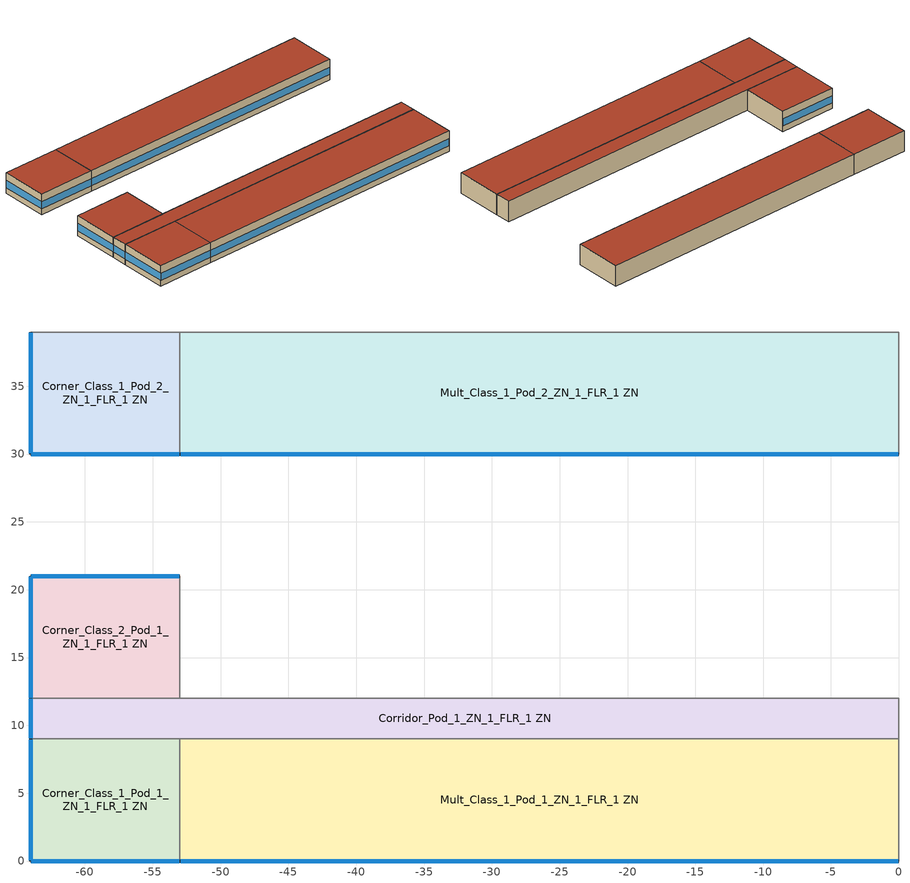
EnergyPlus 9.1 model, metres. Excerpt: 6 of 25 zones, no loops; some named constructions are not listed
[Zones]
Corner_Class_1_Pod_1_ZN_1_FLR_1 ZN
 floor ground (Typical Insulated Carpeted 8in Slab Floor): -53,9 -53,0 -64,0 -64,9 z0
 wall outside (Typical Insulated Steel Framed Exterior Wall R-20.41): -64,9 -64,0 -53,0 z0:4
 wall to Mult_Class_1_Pod_1_ZN_1_FLR_1 ZN (Typical Interior Wall): -53,0 -53,9 z0:4
 wall to Corridor_Pod_1_ZN_1_FLR_1 ZN (Typical Interior Wall): -53,9 -64,9 z0:4
 window (U 0.42 SHGC 0.40 Dbl LoE (e2-.1) Tint 6mm/6mm Air): -63.95,0 -53.05,0 z1.1:2.51; -64,8.95 -64,0.05 z1.1:2.52
 roof outside (Typical IEAD Roof R-31.25): -53,0 -53,9 -64,9 -64,0 z4
Corner_Class_1_Pod_2_ZN_1_FLR_1 ZN
 floor ground (Typical Insulated Carpeted 8in Slab Floor): -53,39 -53,30 -64,30 -64,39 z0
 wall outside (Typical Insulated Steel Framed Exterior Wall R-20.41): -64,39 -64,30 -53,30 z0:4
 wall to Mult_Class_1_Pod_2_ZN_1_FLR_1 ZN (Typical Interior Wall): -53,30 -53,39 z0:4
 wall to Corridor_Pod_2_ZN_1_FLR_1 ZN (Typical Interior Wall): -53,39 -64,39 z0:4
 window (U 0.42 SHGC 0.40 Dbl LoE (e2-.1) Tint 6mm/6mm Air): -63.95,30 -53.05,30 z1.1:2.51; -64,38.95 -64,30.05 z1.1:2.52
 roof outside (Typical IEAD Roof R-31.25): -53,30 -53,39 -64,39 -64,30 z4
Corner_Class_2_Pod_1_ZN_1_FLR_1 ZN
 floor ground (Typical Insulated Carpeted 8in Slab Floor): -53,21 -53,12 -64,12 -64,21 z0
 wall outside (Typical Insulated Steel Framed Exterior Wall R-20.41): -53,21 -64,21 -64,12 z0:4
 wall to Corridor_Pod_1_ZN_1_FLR_1 ZN (Typical Interior Wall): -64,12 -53,12 z0:4
 wall to Mult_Class_2_Pod_1_ZN_1_FLR_1 ZN (Typical Interior Wall): -53,12 -53,21 z0:4
 window (U 0.42 SHGC 0.40 Dbl LoE (e2-.1) Tint 6mm/6mm Air): -53.05,21 -63.95,21 z1.1:2.51; -64,20.95 -64,12.05 z1.1:2.52
 roof outside (Typical IEAD Roof R-31.25): -53,12 -53,21 -64,21 -64,12 z4
Corridor_Pod_1_ZN_1_FLR_1 ZN
 floor ground (Typical Insulated Carpeted 8in Slab Floor): 0,12 0,9 -64,9 -64,12 z0
 wall outside (Typical Insulated Steel Framed Exterior Wall R-20.41): -64,12 -64,9 z0:4
 wall to Mult_Class_1_Pod_1_ZN_1_FLR_1 ZN (Typical Interior Wall): -53,9 0,9 z0:4
 wall to Main_Corridor_ZN_1_FLR_1 ZN (Typical Interior Wall): 0,9 0,12 z0:4
 wall to Mult_Class_2_Pod_1_ZN_1_FLR_1 ZN (Typical Interior Wall): 0,12 -53,12 z0:4
 window (U 0.42 SHGC 0.40 Dbl LoE (e2-.1) Tint 6mm/6mm Air): -64,11.95 -64,9.05 z1.1:2.55
 roof outside (Typical IEAD Roof R-31.25): 0,9 0,12 -64,12 -64,9 z4
Mult_Class_1_Pod_1_ZN_1_FLR_1 ZN
 floor ground (Typical Insulated Carpeted 8in Slab Floor): 0,9 0,0 -53,0 -53,9 z0
 wall outside (Typical Insulated Steel Framed Exterior Wall R-20.41): -53,0 0,0 z0:4
 wall to Lobby_ZN_1_FLR_1 ZN (Typical Interior Wall): 0,0 0,9 z0:4
 window (U 0.42 SHGC 0.40 Dbl LoE (e2-.1) Tint 6mm/6mm Air): -52.95,0 -0.05,0 z1.1:2.5
 roof outside (Typical IEAD Roof R-31.25): 0,0 0,9 -53,9 -53,0 z4
Mult_Class_1_Pod_2_ZN_1_FLR_1 ZN
 floor ground (Typical Insulated Carpeted 8in Slab Floor): 0,39 0,30 -53,30 -53,39 z0
 wall outside (Typical Insulated Steel Framed Exterior Wall R-20.41): -53,30 0,30 z0:4
 wall to Main_Corridor_ZN_1_FLR_1 ZN (Typical Interior Wall): 0,30 0,39 z0:4
 wall to Corridor_Pod_2_ZN_1_FLR_1 ZN (Typical Interior Wall): 0,39 -53,39 z0:4
 window (U 0.42 SHGC 0.40 Dbl LoE (e2-.1) Tint 6mm/6mm Air): -52.95,30 -0.05,30 z1.1:2.5
 roof outside (Typical IEAD Roof R-31.25): 0,30 0,39 -53,39 -53,30 z4
[Schedule:Day:Interval]
SchoolPrimary HTGSETP_SCH_NO_OPTIMUM Default; SchoolPrimary HTGSETP_SCH_NO_OPTIMUM Summer Design Day: No, 24:00, 15.6
SchoolPrimary HTGSETP_SCH_NO_OPTIMUM Wkdy Day: No, 06:00, 15.6, 21:00, 21, 24:00, 15.6
SchoolPrimary HTGSETP_SCH_NO_OPTIMUM Winter Design Day: No, 24:00, 21
SchoolPrimary CLGSETP_SCH_NO_OPTIMUM Default; SchoolPrimary CLGSETP_SCH_NO_OPTIMUM Winter Design Day: No, 24:00, 26.7
SchoolPrimary CLGSETP_SCH_NO_OPTIMUM Wkdy Day: No, 06:00, 26.7, 21:00, 24, 24:00, 26.7
SchoolPrimary CLGSETP_SCH_NO_OPTIMUM Summer Design Day: No, 24:00, 24
SchoolPrimary Hours_of_operation Default; SchoolPrimary Kitchen_Exhaust_SCH Wknd Day; SchoolPrimary Kitchen_Exhaust_SCH Wknd Day 1; SchoolPrimary Kitchen_Exhaust_SCH Default; SchoolSecondary Kitchen Exhaust Fan Balanced Exhaust Fraction Schedule Wknd Day; SchoolSecondary Kitchen Exhaust Fan Balanced Exhaust Fraction Schedule Wknd Day 1; SchoolSecondary Kitchen Exhaust Fan Balanced Exhaust Fraction Schedule Default; SchoolSecondary BLDG_LIGHT_SCH Winter Design Day: No, 24:00, 0
SchoolPrimary Hours_of_operation WntrDsn|SmrDsn|Wkdy Day; SchoolPrimary Hours_of_operation Summer Design Day; SchoolPrimary Hours_of_operation Winter Design Day: No, 07:00, 0, 21:00, 1, 24:00, 0
SchoolPrimary Kitchen_Exhaust_SCH Wkdy Day: No, 08:00, 0, 17:00, 1, 24:00, 0
SchoolPrimary Kitchen_Exhaust_SCH Wkdy Day 1; SchoolPrimary Kitchen_Exhaust_SCH Wkdy Day 2; SchoolPrimary Kitchen_Exhaust_SCH Summer Design Day; SchoolPrimary Kitchen_Exhaust_SCH Winter Design Day: No, 08:00, 0, 21:00, 1, 24:00, 0
SchoolSecondary Kitchen_Exhaust_SCH_DCV Default; SchoolSecondary Kitchen_Exhaust_SCH_DCV Summer Design Day; SchoolSecondary Kitchen_Exhaust_SCH_DCV Winter Design Day; SchoolSecondary BLDG_LIGHT_SCH Summer Design Day: No, 24:00, 1
SchoolSecondary Kitchen Exhaust Fan Balanced Exhaust Fraction Schedule Wkdy Day: No, 08:00, 0, 17:00, 0.746296, 24:00, 0
SchoolSecondary Kitchen Exhaust Fan Balanced Exhaust Fraction Schedule Wkdy Day 1; SchoolSecondary Kitchen Exhaust Fan Balanced Exhaust Fraction Schedule Wkdy Day 2; SchoolSecondary Kitchen Exhaust Fan Balanced Exhaust Fraction Schedule Summer Design Day; SchoolSecondary Kitchen Exhaust Fan Balanced Exhaust Fraction Schedule Winter Design Day: No, 08:00, 0, 21:00, 0.746296, 24:00, 0
Refrigeration Case Credit Schedule Default: No, 07:00, 0.2, 21:00, 0.4, 24:00, 0.2
Refrigeration Defrost DripDown Schedule Default: No, 11:00, 0, 11:30, 1, 23:00, 0, 23:30, 1, 24:00, 0
Refrigeration Defrost Schedule Default: No, 11:00, 0, 11:20, 1, 23:00, 0, 23:20, 1, 24:00, 0
Refrigeration Defrost Schedule Default 1: No, 23:20, 0, 24:00, 0
SchoolSecondary BLDG_LIGHT_SCH Default; SchoolSecondary BLDG_LIGHT_SCH Wknd Day; SchoolSecondary BLDG_LIGHT_SCH Wknd Day 1: No, 24:00, 0.1773
SchoolSecondary BLDG_LIGHT_SCH Wkdy Day; SchoolSecondary BLDG_LIGHT_SCH Wkdy Day 2: No, 07:00, 0.1773, 21:00, 0.9, 24:00, 0.1773
SchoolSecondary BLDG_LIGHT_SCH Wkdy Day 1: No, 08:00, 0.1773, 20:00, 0.5, 24:00, 0.1773
SchoolSecondary Kitchen_ZN_1_FLR_1_Case:1_WALKINFREEZER_WalkInStockingSched Default: No, 04:00, 0, 05:00, 725, 06:00, 417, 07:00, 290, 24:00, 0
SchoolSecondary Kitchen_ZN_1_FLR_1_Case:1_WALKINFREEZER_WalkInStockingSched Summer Design Day; SchoolSecondary Kitchen_ZN_1_FLR_1_Case:1_WALKINFREEZER_WalkInStockingSched Winter Design Day; SchoolSecondary Kitchen_ZN_1_FLR_1_Case:1_WALKINFREEZER_WalkInStockingSched WntrDsn|SmrDsn|Wknd|Mon|Wed|Thu Day: No, 04:00, 0, 05:00, 125, 06:00, 117, 07:00, 90, 19:00, 0, 20:00, 125, 21:00, 117, 22:00, 90, 24:00, 0
[Schedule:Week:Daily]
SchoolPrimary HTGSETP_SCH_NO_OPTIMUM Week Rule - Jan1-Dec31: SchoolPrimary HTGSETP_SCH_NO_OPTIMUM Default, SchoolPrimary HTGSETP_SCH_NO_OPTIMUM Wkdy Day, SchoolPrimary HTGSETP_SCH_NO_OPTIMUM Wkdy Day, SchoolPrimary HTGSETP_SCH_NO_OPTIMUM Wkdy Day, SchoolPrimary HTGSETP_SCH_NO_OPTIMUM Wkdy Day, SchoolPrimary HTGSETP_SCH_NO_OPTIMUM Wkdy Day, SchoolPrimary HTGSETP_SCH_NO_OPTIMUM Default, SchoolPrimary HTGSETP_SCH_NO_OPTIMUM Default, SchoolPrimary HTGSETP_SCH_NO_OPTIMUM Summer Design Day, SchoolPrimary HTGSETP_SCH_NO_OPTIMUM Winter Design Day, SchoolPrimary HTGSETP_SCH_NO_OPTIMUM Default, SchoolPrimary HTGSETP_SCH_NO_OPTIMUM Default
SchoolPrimary CLGSETP_SCH_NO_OPTIMUM Week Rule - Jan1-Dec31: SchoolPrimary CLGSETP_SCH_NO_OPTIMUM Default, SchoolPrimary CLGSETP_SCH_NO_OPTIMUM Wkdy Day, SchoolPrimary CLGSETP_SCH_NO_OPTIMUM Wkdy Day, SchoolPrimary CLGSETP_SCH_NO_OPTIMUM Wkdy Day, SchoolPrimary CLGSETP_SCH_NO_OPTIMUM Wkdy Day, SchoolPrimary CLGSETP_SCH_NO_OPTIMUM Wkdy Day, SchoolPrimary CLGSETP_SCH_NO_OPTIMUM Default, SchoolPrimary CLGSETP_SCH_NO_OPTIMUM Default, SchoolPrimary CLGSETP_SCH_NO_OPTIMUM Summer Design Day, SchoolPrimary CLGSETP_SCH_NO_OPTIMUM Winter Design Day, SchoolPrimary CLGSETP_SCH_NO_OPTIMUM Default, SchoolPrimary CLGSETP_SCH_NO_OPTIMUM Default
SchoolSecondary Kitchen Exhaust Fan Balanced Exhaust Fraction Schedule Week Rule - Aug27-Sep2: SchoolSecondary Kitchen Exhaust Fan Balanced Exhaust Fraction Schedule Wknd Day 1, SchoolSecondary Kitchen Exhaust Fan Balanced Exhaust Fraction Schedule Wkdy Day 1, SchoolSecondary Kitchen Exhaust Fan Balanced Exhaust Fraction Schedule Wkdy Day 1, SchoolSecondary Kitchen Exhaust Fan Balanced Exhaust Fraction Schedule Wkdy Day 1, SchoolSecondary Kitchen Exhaust Fan Balanced Exhaust Fraction Schedule Wkdy Day 1, SchoolSecondary Kitchen Exhaust Fan Balanced Exhaust Fraction Schedule Wkdy Day 2, SchoolSecondary Kitchen Exhaust Fan Balanced Exhaust Fraction Schedule Default, SchoolSecondary Kitchen Exhaust Fan Balanced Exhaust Fraction Schedule Default, SchoolSecondary Kitchen Exhaust Fan Balanced Exhaust Fraction Schedule Summer Design Day, SchoolSecondary Kitchen Exhaust Fan Balanced Exhaust Fraction Schedule Winter Design Day, SchoolSecondary Kitchen Exhaust Fan Balanced Exhaust Fraction Schedule Default, SchoolSecondary Kitchen Exhaust Fan Balanced Exhaust Fraction Schedule Default
SchoolSecondary Kitchen Exhaust Fan Balanced Exhaust Fraction Schedule Week Rule - Sep3-Dec31: SchoolSecondary Kitchen Exhaust Fan Balanced Exhaust Fraction Schedule Default, SchoolSecondary Kitchen Exhaust Fan Balanced Exhaust Fraction Schedule Wkdy Day 2, SchoolSecondary Kitchen Exhaust Fan Balanced Exhaust Fraction Schedule Wkdy Day 2, SchoolSecondary Kitchen Exhaust Fan Balanced Exhaust Fraction Schedule Wkdy Day 2, SchoolSecondary Kitchen Exhaust Fan Balanced Exhaust Fraction Schedule Wkdy Day 2, SchoolSecondary Kitchen Exhaust Fan Balanced Exhaust Fraction Schedule Wkdy Day 2, SchoolSecondary Kitchen Exhaust Fan Balanced Exhaust Fraction Schedule Default, SchoolSecondary Kitchen Exhaust Fan Balanced Exhaust Fraction Schedule Default, SchoolSecondary Kitchen Exhaust Fan Balanced Exhaust Fraction Schedule Summer Design Day, SchoolSecondary Kitchen Exhaust Fan Balanced Exhaust Fraction Schedule Winter Design Day, SchoolSecondary Kitchen Exhaust Fan Balanced Exhaust Fraction Schedule Default, SchoolSecondary Kitchen Exhaust Fan Balanced Exhaust Fraction Schedule Default
Refrigeration Case Credit Schedule Week Rule - Jan1-Dec31: Refrigeration Case Credit Schedule Default, Refrigeration Case Credit Schedule Default, Refrigeration Case Credit Schedule Default, Refrigeration Case Credit Schedule Default, Refrigeration Case Credit Schedule Default, Refrigeration Case Credit Schedule Default, Refrigeration Case Credit Schedule Default, Refrigeration Case Credit Schedule Default, Refrigeration Case Credit Schedule Default, Refrigeration Case Credit Schedule Default, Refrigeration Case Credit Schedule Default, Refrigeration Case Credit Schedule Default
Refrigeration Defrost DripDown Schedule Week Rule - Jan1-Dec31: Refrigeration Defrost DripDown Schedule Default, Refrigeration Defrost DripDown Schedule Default, Refrigeration Defrost DripDown Schedule Default, Refrigeration Defrost DripDown Schedule Default, Refrigeration Defrost DripDown Schedule Default, Refrigeration Defrost DripDown Schedule Default, Refrigeration Defrost DripDown Schedule Default, Refrigeration Defrost DripDown Schedule Default, Refrigeration Defrost DripDown Schedule Default, Refrigeration Defrost DripDown Schedule Default, Refrigeration Defrost DripDown Schedule Default, Refrigeration Defrost DripDown Schedule Default
Refrigeration Defrost Schedule Week Rule - Jan1-Dec31: Refrigeration Defrost Schedule Default, Refrigeration Defrost Schedule Default, Refrigeration Defrost Schedule Default, Refrigeration Defrost Schedule Default, Refrigeration Defrost Schedule Default, Refrigeration Defrost Schedule Default, Refrigeration Defrost Schedule Default, Refrigeration Defrost Schedule Default, Refrigeration Defrost Schedule Default, Refrigeration Defrost Schedule Default, Refrigeration Defrost Schedule Default, Refrigeration Defrost Schedule Default
Refrigeration Defrost Schedule 1 Week Rule - Jan1-Dec31: Refrigeration Defrost Schedule Default 1, Refrigeration Defrost Schedule Default 1, Refrigeration Defrost Schedule Default 1, Refrigeration Defrost Schedule Default 1, Refrigeration Defrost Schedule Default 1, Refrigeration Defrost Schedule Default 1, Refrigeration Defrost Schedule Default 1, Refrigeration Defrost Schedule Default 1, Refrigeration Defrost Schedule Default 1, Refrigeration Defrost Schedule Default 1, Refrigeration Defrost Schedule Default 1, Refrigeration Defrost Schedule Default 1
SchoolSecondary BLDG_LIGHT_SCH Week Rule - Jan1-Jun24: SchoolSecondary BLDG_LIGHT_SCH Wknd Day, SchoolSecondary BLDG_LIGHT_SCH Wkdy Day, SchoolSecondary BLDG_LIGHT_SCH Wkdy Day, SchoolSecondary BLDG_LIGHT_SCH Wkdy Day, SchoolSecondary BLDG_LIGHT_SCH Wkdy Day, SchoolSecondary BLDG_LIGHT_SCH Wkdy Day, SchoolSecondary BLDG_LIGHT_SCH Wknd Day, SchoolSecondary BLDG_LIGHT_SCH Default, SchoolSecondary BLDG_LIGHT_SCH Summer Design Day, SchoolSecondary BLDG_LIGHT_SCH Winter Design Day, SchoolSecondary BLDG_LIGHT_SCH Default, SchoolSecondary BLDG_LIGHT_SCH Default
SchoolSecondary BLDG_LIGHT_SCH Week Rule - Jun25-Jul1: SchoolSecondary BLDG_LIGHT_SCH Wknd Day, SchoolSecondary BLDG_LIGHT_SCH Wkdy Day, SchoolSecondary BLDG_LIGHT_SCH Wkdy Day, SchoolSecondary BLDG_LIGHT_SCH Wkdy Day, SchoolSecondary BLDG_LIGHT_SCH Wkdy Day, SchoolSecondary BLDG_LIGHT_SCH Wkdy Day, SchoolSecondary BLDG_LIGHT_SCH Wknd Day 1, SchoolSecondary BLDG_LIGHT_SCH Default, SchoolSecondary BLDG_LIGHT_SCH Summer Design Day, SchoolSecondary BLDG_LIGHT_SCH Winter Design Day, SchoolSecondary BLDG_LIGHT_SCH Default, SchoolSecondary BLDG_LIGHT_SCH Default
SchoolSecondary BLDG_LIGHT_SCH Week Rule - Jul2-Aug26: SchoolSecondary BLDG_LIGHT_SCH Wknd Day 1, SchoolSecondary BLDG_LIGHT_SCH Wkdy Day 1, SchoolSecondary BLDG_LIGHT_SCH Wkdy Day 1, SchoolSecondary BLDG_LIGHT_SCH Wkdy Day 1, SchoolSecondary BLDG_LIGHT_SCH Wkdy Day 1, SchoolSecondary BLDG_LIGHT_SCH Wkdy Day 1, SchoolSecondary BLDG_LIGHT_SCH Wknd Day 1, SchoolSecondary BLDG_LIGHT_SCH Default, SchoolSecondary BLDG_LIGHT_SCH Summer Design Day, SchoolSecondary BLDG_LIGHT_SCH Winter Design Day, SchoolSecondary BLDG_LIGHT_SCH Default, SchoolSecondary BLDG_LIGHT_SCH Default
SchoolSecondary BLDG_LIGHT_SCH Week Rule - Aug27-Sep2: SchoolSecondary BLDG_LIGHT_SCH Wknd Day 1, SchoolSecondary BLDG_LIGHT_SCH Wkdy Day 1, SchoolSecondary BLDG_LIGHT_SCH Wkdy Day 1, SchoolSecondary BLDG_LIGHT_SCH Wkdy Day 1, SchoolSecondary BLDG_LIGHT_SCH Wkdy Day 1, SchoolSecondary BLDG_LIGHT_SCH Wkdy Day 2, SchoolSecondary BLDG_LIGHT_SCH Default, SchoolSecondary BLDG_LIGHT_SCH Default, SchoolSecondary BLDG_LIGHT_SCH Summer Design Day, SchoolSecondary BLDG_LIGHT_SCH Winter Design Day, SchoolSecondary BLDG_LIGHT_SCH Default, SchoolSecondary BLDG_LIGHT_SCH Default
SchoolSecondary BLDG_LIGHT_SCH Week Rule - Sep3-Dec31: SchoolSecondary BLDG_LIGHT_SCH Default, SchoolSecondary BLDG_LIGHT_SCH Wkdy Day 2, SchoolSecondary BLDG_LIGHT_SCH Wkdy Day 2, SchoolSecondary BLDG_LIGHT_SCH Wkdy Day 2, SchoolSecondary BLDG_LIGHT_SCH Wkdy Day 2, SchoolSecondary BLDG_LIGHT_SCH Wkdy Day 2, SchoolSecondary BLDG_LIGHT_SCH Default, SchoolSecondary BLDG_LIGHT_SCH Default, SchoolSecondary BLDG_LIGHT_SCH Summer Design Day, SchoolSecondary BLDG_LIGHT_SCH Winter Design Day, SchoolSecondary BLDG_LIGHT_SCH Default, SchoolSecondary BLDG_LIGHT_SCH Default
SchoolSecondary Kitchen_ZN_1_FLR_1_Case:1_WALKINFREEZER_WalkInStockingSched Week Rule - Jan1-Dec31: SchoolSecondary Kitchen_ZN_1_FLR_1_Case:1_WALKINFREEZER_WalkInStockingSched WntrDsn|SmrDsn|Wknd|Mon|Wed|Thu Day, SchoolSecondary Kitchen_ZN_1_FLR_1_Case:1_WALKINFREEZER_WalkInStockingSched WntrDsn|SmrDsn|Wknd|Mon|Wed|Thu Day, SchoolSecondary Kitchen_ZN_1_FLR_1_Case:1_WALKINFREEZER_WalkInStockingSched Default, SchoolSecondary Kitchen_ZN_1_FLR_1_Case:1_WALKINFREEZER_WalkInStockingSched WntrDsn|SmrDsn|Wknd|Mon|Wed|Thu Day, SchoolSecondary Kitchen_ZN_1_FLR_1_Case:1_WALKINFREEZER_WalkInStockingSched WntrDsn|SmrDsn|Wknd|Mon|Wed|Thu Day, SchoolSecondary Kitchen_ZN_1_FLR_1_Case:1_WALKINFREEZER_WalkInStockingSched Default, SchoolSecondary Kitchen_ZN_1_FLR_1_Case:1_WALKINFREEZER_WalkInStockingSched WntrDsn|SmrDsn|Wknd|Mon|Wed|Thu Day, SchoolSecondary Kitchen_ZN_1_FLR_1_Case:1_WALKINFREEZER_WalkInStockingSched Default, SchoolSecondary Kitchen_ZN_1_FLR_1_Case:1_WALKINFREEZER_WalkInStockingSched Summer Design Day, SchoolSecondary Kitchen_ZN_1_FLR_1_Case:1_WALKINFREEZER_WalkInStockingSched Winter Design Day, SchoolSecondary Kitchen_ZN_1_FLR_1_Case:1_WALKINFREEZER_WalkInStockingSched Default, SchoolSecondary Kitchen_ZN_1_FLR_1_Case:1_WALKINFREEZER_WalkInStockingSched Default
